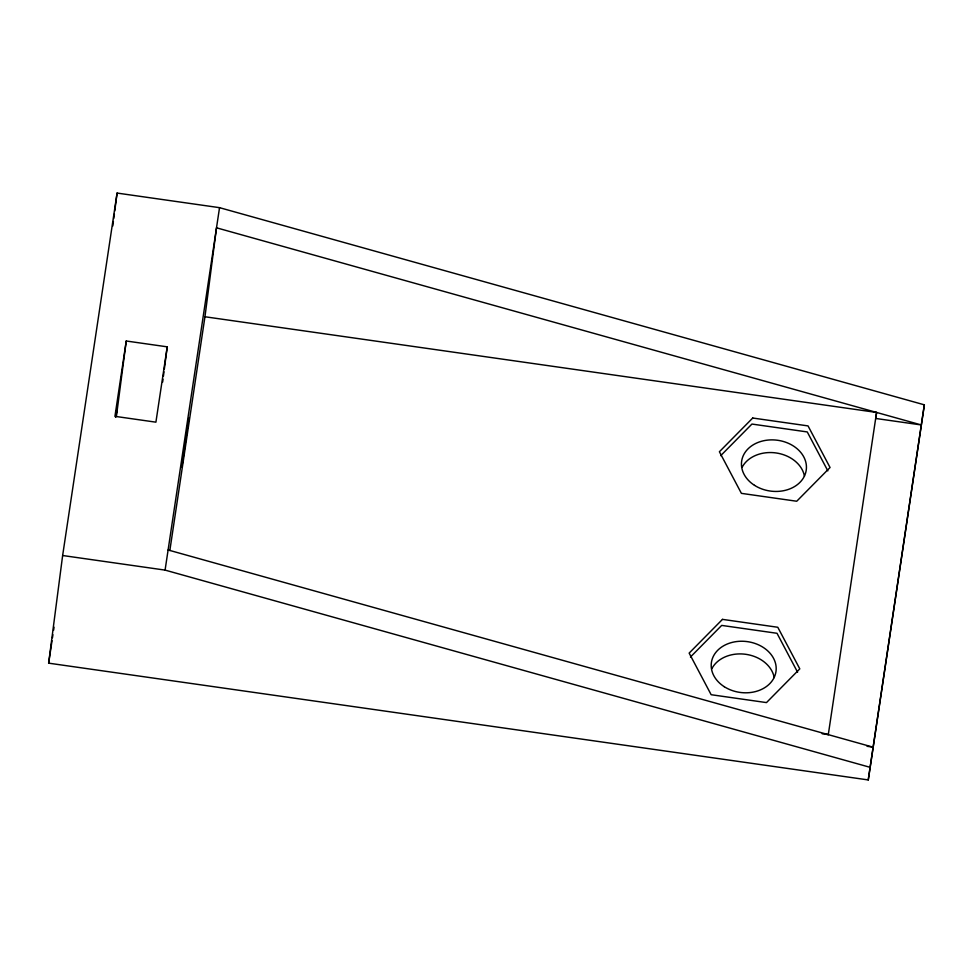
<?xml version="1.0" encoding="UTF-8"?>
<svg xmlns="http://www.w3.org/2000/svg" width="973" height="973" viewBox="0 0 973 973"><rect width="100%" height="100%" fill="white"/><g stroke="black" fill="none" stroke-linecap="round" stroke-linejoin="round"><path stroke-width="1.46" d="M48.65 663.16L62.637 555.51L117.076 193.068L219.533 207.663L924.35 404.829L868.257 779.932L48.65 663.16L52.019 640.696M112.807 225.967L113.391 221.479M113.78 218.487L114.364 213.999M114.753 211.007L117.076 193.068M164.364 368.876L167.234 346.838L126.247 341L116.395 416.371M162.649 382.097L163.038 379.166M163.415 376.223L163.987 371.82M204.95 316.76L216.505 227.804L921.322 424.958L875.797 418.475L876.576 412.443L204.95 316.76L169.837 550.523M868.257 779.932L924.35 404.829M116.042 416.614L117.052 408.076L115.58 417.295M52.469 637.704L52.919 634.712M53.6 630.212L54.05 627.22M126.247 341L114.936 416.335L155.911 422.173L167.234 346.838M869.898 767.271L165.082 570.105L219.533 207.663M828.291 734.651L876.576 412.443M720.701 455.668L751.934 424.058L807.262 431.939L827.841 470.859M690.453 657.03L721.686 625.408L777.013 633.289L797.592 672.221M62.637 555.51L165.082 570.105M822.161 733.751L828.181 734.615M867.052 746.291L872.927 747.13L168.11 549.976M742.107 467.32A32.596 25.651 7.4 0 1 776.113 452.956A32.596 25.651 7.4 0 1 804.452 476.198M711.859 668.682A32.596 25.651 7.4 0 1 745.853 654.318A32.596 25.651 7.4 0 1 774.204 677.561M182 465.313L181.866 467.125L188.762 418.293L182 465.313M752.725 418.025L719.4 451.752L741.402 493.36L796.729 501.241L830.054 467.514L808.04 425.906L752.725 418.025M722.477 619.375L689.152 653.102L711.154 694.71L766.481 702.591L799.794 668.865L777.792 627.269L722.477 619.375M724.253 686.695A32.596 25.651 7.4 0 0 775.968 671.613A32.596 25.651 7.4 0 0 730.857 642.752A32.596 25.651 7.4 0 0 724.253 686.695M754.501 485.332A32.596 25.651 7.4 0 0 806.216 470.263A32.596 25.651 7.4 0 0 761.105 441.389A32.596 25.651 7.4 0 0 754.501 485.332"/></g></svg>
